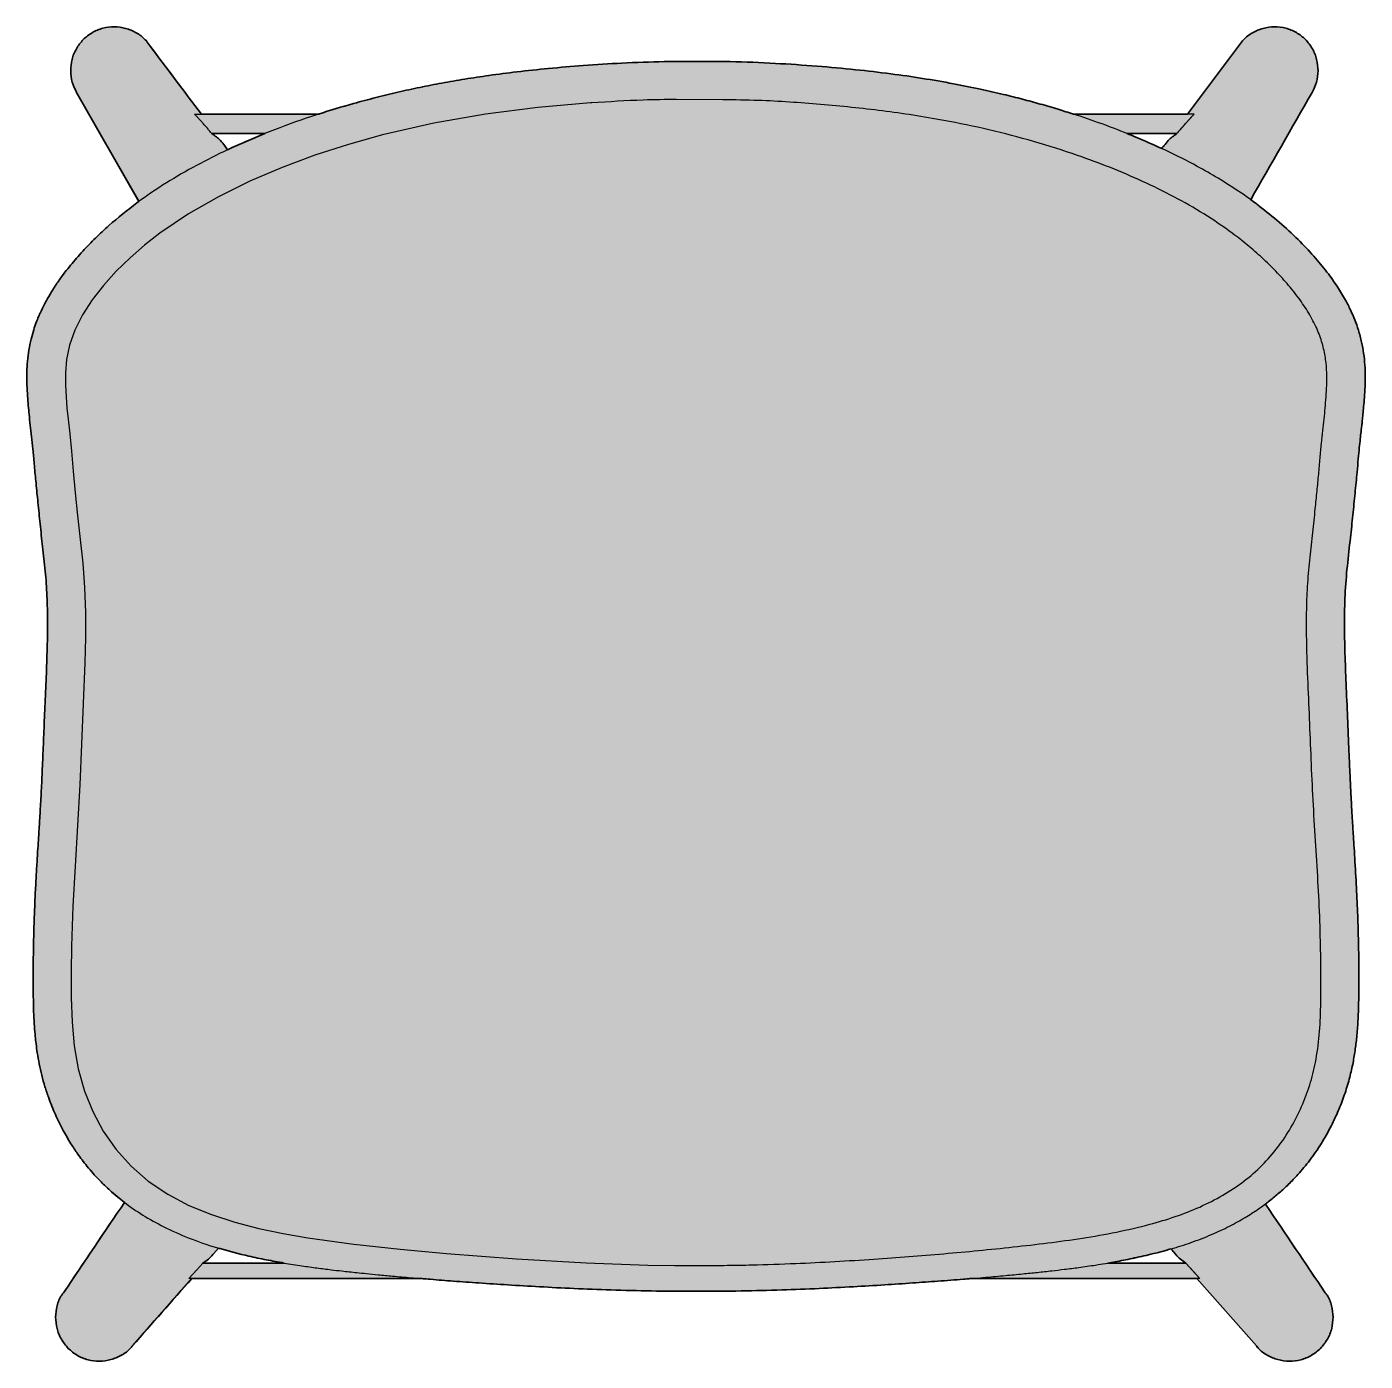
# Model space of a CAD drawing. Header units: millimetres. Extents: x 0 to 1859, y -849 to 923.
# Drawn here: x 175.3 to 638.8, y -848.6 to -386.5 of the extents above; entities that cross this region are included whole.
import ezdxf

# ---------------------------------------------------------------- set-up
doc = ezdxf.new("R2010")
doc.units = ezdxf.units.MM
doc.layers.add('Blocks', color=7, linetype='Continuous')
doc.layers.add('Blocks$Fill', color=7, linetype='Continuous', true_color=0xffffff)
doc.layers.add('Blocks$Inner', color=7, linetype='Continuous', lineweight=25, true_color=0x007f00)
doc.layers.add('Blocks$Outline', color=7, linetype='Continuous', lineweight=35, true_color=0xff3f3f)

# ---------------------------------------------------------------- blocks, each defined once
blk = doc.blocks.new('Hyg Barstool High Top')
at = {"layer": 'Blocks$Fill'}
h = blk.add_hatch(color=256, dxfattribs=at)
h.paths.add_polyline_path([(547.65, 71.6), (550.63, 69.39), (554.14, 66.64), (557.56, 63.78), (560.86, 60.84), (564.05, 57.79), (566.84, 54.93), (569.53, 51.99), (571.85, 49.28), (572.97, 47.9), (574.06, 46.51), (575, 45.26), (575.92, 43.99), (576.81, 42.72), (577.68, 41.43), (578.41, 40.29), (579.12, 39.14), (579.8, 37.99), (580.46, 36.83), (581.36, 35.14), (582.2, 33.44), (582.98, 31.72), (583.69, 30), (584.03, 29.11), (584.36, 28.22), (584.66, 27.33), (584.95, 26.45), (585.27, 25.39), (585.56, 24.34), (585.82, 23.3), (586.06, 22.26), (586.27, 21.3), (586.45, 20.34), (586.61, 19.4), (586.75, 18.46), (586.89, 17.42), (587.01, 16.39), (587.1, 15.37), (587.18, 14.37), (587.24, 13.27), (587.28, 12.2), (587.31, 10.11), (587.27, 7.95), (587.19, 5.87), (586.96, 2.25), (586.24, -5.43), (581.12, -55.24), (580.67, -60.2), (580.35, -65.21), (580.18, -70.23), (580.14, -75.28), (580.3, -85.47), (584.75, -177.51), (585.09, -193.2), (585.03, -206.44), (584.79, -212.84), (584.6, -215.63), (584.36, -218.4), (584.1, -220.74), (583.79, -223.06), (583.41, -225.48), (582.96, -227.89), (582.41, -230.41), (581.79, -232.91), (581.4, -234.32), (580.98, -235.72), (580.54, -237.11), (580.07, -238.5), (579.59, -239.85), (579.08, -241.2), (577.98, -243.88), (576.84, -246.45), (575.6, -248.98), (574.76, -250.59), (573.89, -252.18), (572.97, -253.76), (572.02, -255.31), (571.09, -256.76), (570.13, -258.19), (569.13, -259.61), (568.1, -261), (567.11, -262.28), (566.1, -263.54), (565.05, -264.78), (563.97, -266), (562.39, -267.7), (560.76, -269.35), (559.15, -270.87), (557.5, -272.35), (555.87, -273.73), (554.2, -275.06), (552.73, -276.17), (573.44, -306.88), (573.77, -307.29), (573.93, -307.5), (574.09, -307.71), (574.23, -307.92), (574.36, -308.13), (574.49, -308.35), (574.61, -308.56), (574.72, -308.79), (574.83, -309.01), (574.93, -309.24), (575.03, -309.47), (575.12, -309.7), (575.21, -309.94), (575.29, -310.18), (575.37, -310.42), (575.44, -310.66), (575.51, -310.9), (575.63, -311.39), (575.74, -311.88), (575.83, -312.37), (575.91, -312.86), (575.98, -313.36), (576.19, -315.34), (576.12, -316.34), (576.02, -317.34), (575.96, -317.83), (575.89, -318.32), (575.81, -318.81), (575.76, -319.05), (575.7, -319.3), (575.64, -319.54), (575.58, -319.78), (575.51, -320.02), (575.43, -320.25), (575.35, -320.49), (575.27, -320.73), (575.18, -320.96), (575.09, -321.19), (574.99, -321.42), (574.89, -321.65), (574.68, -322.1), (574.45, -322.55), (574.21, -322.99), (573.95, -323.42), (573.68, -323.84), (573.4, -324.25), (573.1, -324.65), (572.8, -325.04), (572.48, -325.43), (572.14, -325.8), (571.8, -326.16), (571.44, -326.51), (571.07, -326.84), (570.69, -327.17), (570.3, -327.48), (569.9, -327.78), (569.49, -328.06), (569.07, -328.33), (568.65, -328.59), (568.21, -328.83), (567.77, -329.06), (567.31, -329.27), (566.86, -329.47), (566.39, -329.65), (565.92, -329.82), (565.45, -329.97), (564.97, -330.1), (564.48, -330.22), (563.99, -330.33), (563.5, -330.41), (563.01, -330.49), (562.51, -330.54), (562.01, -330.58), (561.51, -330.6), (561.02, -330.61), (560.52, -330.6), (560.02, -330.57), (559.52, -330.53), (559.02, -330.47), (558.53, -330.39), (558.04, -330.3), (557.55, -330.19), (557.07, -330.07), (556.59, -329.93), (556.12, -329.77), (555.66, -329.6), (555.19, -329.41), (554.74, -329.21), (554.29, -329), (553.84, -328.77), (553.4, -328.53), (552.96, -328.28), (552.53, -328.02), (552.32, -327.88), (552.11, -327.74), (551.9, -327.6), (551.7, -327.45), (551.5, -327.3), (551.31, -327.14), (551.12, -326.98), (550.93, -326.82), (550.75, -326.65), (550.57, -326.47), (550.4, -326.29), (550.24, -326.1), (550.08, -325.91), (549.92, -325.71), (549.62, -325.3), (549.62, -325.3), (549.62, -325.3), (549.62, -325.3), (549.62, -325.3), (529.05, -302.01), (450.47, -302.01), (410.06, -304.81), (385.24, -305.92), (355.58, -306.4), (355.58, -306.4), (355.58, -306.4), (326.09, -305.93), (290.34, -304.17), (260.65, -302.01), (180.93, -302.01), (160.36, -325.3), (160.05, -325.71), (159.9, -325.91), (159.73, -326.1), (159.57, -326.29), (159.4, -326.47), (159.23, -326.65), (159.04, -326.82), (158.86, -326.98), (158.67, -327.14), (158.47, -327.3), (158.27, -327.45), (158.07, -327.6), (157.87, -327.74), (157.66, -327.88), (157.45, -328.02), (157.02, -328.28), (156.58, -328.53), (156.14, -328.77), (155.69, -329), (155.24, -329.21), (154.78, -329.41), (154.32, -329.6), (153.85, -329.77), (153.38, -329.93), (152.9, -330.07), (152.42, -330.19), (151.94, -330.3), (151.45, -330.39), (150.95, -330.47), (150.46, -330.53), (149.96, -330.57), (149.46, -330.6), (148.96, -330.61), (148.46, -330.6), (147.96, -330.58), (147.46, -330.54), (146.97, -330.49), (146.47, -330.41), (145.98, -330.33), (145.49, -330.22), (145.01, -330.1), (144.53, -329.97), (144.05, -329.82), (143.58, -329.65), (143.12, -329.47), (142.66, -329.27), (142.21, -329.06), (141.77, -328.83), (141.33, -328.59), (140.9, -328.33), (140.48, -328.06), (140.07, -327.78), (139.67, -327.48), (139.28, -327.17), (138.9, -326.84), (138.53, -326.51), (138.18, -326.16), (137.83, -325.8), (137.5, -325.43), (137.18, -325.04), (136.87, -324.65), (136.58, -324.25), (136.29, -323.84), (136.02, -323.42), (135.77, -322.99), (135.53, -322.55), (135.3, -322.1), (135.08, -321.65), (134.98, -321.42), (134.89, -321.19), (134.79, -320.96), (134.71, -320.73), (134.62, -320.49), (134.54, -320.25), (134.47, -320.02), (134.4, -319.78), (134.33, -319.54), (134.27, -319.3), (134.22, -319.05), (134.17, -318.81), (134.08, -318.32), (134.01, -317.83), (133.95, -317.34), (133.86, -316.34), (133.79, -315.34), (134, -313.36), (134.07, -312.86), (134.14, -312.37), (134.24, -311.88), (134.34, -311.39), (134.46, -310.9), (134.53, -310.66), (134.6, -310.42), (134.68, -310.18), (134.76, -309.94), (134.85, -309.7), (134.94, -309.47), (135.04, -309.24), (135.14, -309.01), (135.25, -308.79), (135.37, -308.56), (135.49, -308.35), (135.62, -308.13), (135.75, -307.92), (135.89, -307.71), (136.04, -307.5), (136.2, -307.29), (136.53, -306.88), (157.63, -275.6), (156.33, -274.59), (155.05, -273.56), (153.8, -272.51), (152.58, -271.42), (151.04, -270), (149.54, -268.53), (148.17, -267.11), (146.84, -265.66), (145.73, -264.38), (144.64, -263.08), (143.77, -261.98), (142.93, -260.88), (141.41, -258.8), (140.23, -257.07), (139.1, -255.31), (137.73, -253.05), (136.45, -250.76), (135.72, -249.38), (135.03, -248), (134.36, -246.6), (133.71, -245.2), (133.09, -243.77), (132.49, -242.33), (131.92, -240.89), (131.38, -239.43), (130.71, -237.49), (130.08, -235.54), (129.52, -233.58), (129, -231.61), (128.53, -229.64), (128.12, -227.66), (127.76, -225.76), (127.45, -223.84), (127.01, -220.69), (126.75, -218.23), (126.45, -214.73), (126.23, -210.67), (126.08, -205.98), (126.02, -193.68), (126.4, -176.72), (130.57, -92.44), (130.9, -82.32), (130.98, -73.4), (130.91, -68.97), (130.74, -64.57), (130.46, -60.24), (124.33, 0.24), (124.07, 3.56), (123.86, 7.48), (123.81, 9.75), (123.82, 10.93), (123.84, 12.13), (123.91, 13.88), (124.05, 15.69), (124.14, 16.66), (124.26, 17.63), (124.39, 18.62), (124.55, 19.61), (124.71, 20.54), (124.89, 21.47), (125.09, 22.4), (125.31, 23.34), (125.73, 24.93), (126.2, 26.53), (126.63, 27.82), (127.09, 29.12), (127.47, 30.11), (127.88, 31.1), (128.61, 32.78), (129.09, 33.78), (129.58, 34.79), (130.25, 36.07), (130.95, 37.35), (131.85, 38.89), (132.79, 40.42), (133.96, 42.2), (135.18, 43.96), (137.02, 46.45), (138.96, 48.9), (141.03, 51.35), (143.18, 53.75), (145.36, 56.06), (147.61, 58.32), (149.9, 60.5), (152.24, 62.63), (154.6, 64.67), (157.01, 66.66), (159.46, 68.6), (162.66, 71.01), (141.05, 108.74), (140.41, 110.06), (140.21, 110.5), (140.02, 110.95), (139.85, 111.4), (139.77, 111.62), (139.69, 111.85), (139.62, 112.08), (139.55, 112.31), (139.49, 112.55), (139.43, 112.79), (139.38, 113.03), (139.33, 113.27), (139.25, 113.76), (139.18, 114.25), (139.13, 114.75), (139, 116.25), (139.07, 117.24), (139.16, 118.24), (139.22, 118.73), (139.29, 119.22), (139.38, 119.71), (139.43, 119.95), (139.48, 120.19), (139.54, 120.43), (139.61, 120.67), (139.68, 120.91), (139.75, 121.15), (139.83, 121.38), (139.91, 121.62), (140, 121.85), (140.09, 122.08), (140.19, 122.31), (140.29, 122.54), (140.5, 122.99), (140.73, 123.43), (140.97, 123.87), (141.23, 124.3), (141.49, 124.72), (141.77, 125.13), (142.07, 125.53), (142.37, 125.92), (142.69, 126.3), (143.02, 126.67), (143.36, 127.03), (143.72, 127.38), (144.09, 127.72), (144.46, 128.04), (144.85, 128.35), (145.25, 128.65), (145.66, 128.93), (146.08, 129.2), (146.5, 129.46), (146.94, 129.7), (147.38, 129.93), (147.83, 130.14), (148.29, 130.34), (148.75, 130.52), (149.22, 130.69), (149.69, 130.84), (150.17, 130.97), (150.65, 131.09), (151.14, 131.2), (151.63, 131.28), (152.12, 131.35), (152.62, 131.41), (153.11, 131.45), (153.61, 131.47), (154.11, 131.48), (154.61, 131.47), (155.1, 131.44), (155.6, 131.4), (156.09, 131.34), (156.58, 131.26), (157.07, 131.17), (157.56, 131.06), (158.04, 130.94), (158.51, 130.8), (158.99, 130.64), (159.45, 130.47), (159.91, 130.28), (160.37, 130.08), (160.82, 129.87), (161.26, 129.64), (161.7, 129.4), (162.13, 129.15), (162.55, 128.88), (162.97, 128.6), (163.17, 128.46), (163.37, 128.31), (163.57, 128.16), (163.76, 128), (163.95, 127.84), (164.14, 127.68), (164.32, 127.51), (164.5, 127.34), (164.67, 127.16), (164.84, 126.98), (165.02, 126.77), (165.2, 126.56), (165.37, 126.34), (165.54, 126.12), (166.19, 125.22), (184.25, 101.24), (224.86, 101.24), (230.89, 103.13), (236.97, 104.91), (244.67, 106.97), (252.33, 108.83), (259.97, 110.5), (267.57, 111.98), (275.46, 113.35), (283.86, 114.62), (293.5, 115.86), (304.39, 117.03), (316.53, 118.06), (329.92, 118.89), (344.55, 119.42), (355.56, 119.49), (355.56, 119.48), (367.44, 119.4), (375.25, 119.17), (383.05, 118.8), (397.52, 117.84), (410.84, 116.62), (423.01, 115.19), (434.02, 113.61), (444.72, 111.76), (454.05, 109.88), (462.01, 108.07), (468.64, 106.4), (474.75, 104.74), (480.98, 102.9), (486.26, 101.24), (525.73, 101.24), (543.78, 125.22), (544.43, 126.12), (544.6, 126.34), (544.77, 126.56), (544.95, 126.77), (545.13, 126.98), (545.3, 127.16), (545.48, 127.34), (545.65, 127.51), (545.84, 127.68), (546.02, 127.84), (546.21, 128), (546.41, 128.16), (546.6, 128.31), (546.8, 128.46), (547.01, 128.6), (547.42, 128.88), (547.84, 129.15), (548.28, 129.4), (548.71, 129.64), (549.16, 129.87), (549.61, 130.08), (550.06, 130.28), (550.52, 130.47), (550.99, 130.64), (551.46, 130.8), (551.94, 130.94), (552.42, 131.06), (552.9, 131.17), (553.39, 131.26), (553.88, 131.34), (554.38, 131.4), (554.87, 131.44), (555.37, 131.47), (555.87, 131.48), (556.36, 131.47), (556.86, 131.45), (557.36, 131.41), (557.85, 131.35), (558.34, 131.28), (558.83, 131.2), (559.32, 131.09), (559.8, 130.97), (560.28, 130.84), (560.76, 130.69), (561.22, 130.52), (561.69, 130.34), (562.14, 130.14), (562.59, 129.93), (563.04, 129.7), (563.47, 129.46), (563.9, 129.2), (564.31, 128.93), (564.72, 128.65), (565.12, 128.35), (565.51, 128.04), (565.89, 127.72), (566.25, 127.38), (566.61, 127.03), (566.95, 126.67), (567.28, 126.3), (567.6, 125.92), (567.91, 125.53), (568.2, 125.13), (568.48, 124.72), (568.75, 124.3), (569, 123.87), (569.25, 123.43), (569.47, 122.99), (569.68, 122.54), (569.78, 122.31), (569.88, 122.08), (569.97, 121.85), (570.06, 121.62), (570.14, 121.38), (570.22, 121.15), (570.3, 120.91), (570.37, 120.67), (570.43, 120.43), (570.49, 120.19), (570.54, 119.95), (570.59, 119.71), (570.68, 119.22), (570.75, 118.73), (570.81, 118.24), (570.9, 117.24), (570.97, 116.25), (570.89, 115.25), (570.85, 114.75), (570.79, 114.25), (570.72, 113.76), (570.64, 113.27), (570.6, 113.03), (570.54, 112.79), (570.49, 112.55), (570.42, 112.31), (570.36, 112.08), (570.28, 111.85), (570.21, 111.62), (570.13, 111.4), (569.95, 110.95), (569.76, 110.5), (569.56, 110.06), (568.92, 108.74)], flags=0)
h.paths.add_polyline_path([(504.86, 94.5), (512.37, 91.35), (516.84, 89.33), (517.62, 90.21), (518.33, 91.17), (518.51, 91.4), (518.7, 91.63), (518.89, 91.85), (519.09, 92.07), (519.25, 92.24), (519.42, 92.41), (519.59, 92.58), (519.77, 92.74), (520.13, 93.05), (520.5, 93.36), (520.88, 93.65), (522.06, 94.5)], flags=0)
h.paths.add_polyline_path([(193.34, 88.89), (199.76, 91.79), (206.26, 94.5), (187.92, 94.5), (189.09, 93.65), (189.47, 93.36), (189.84, 93.05), (190.21, 92.74), (190.38, 92.58), (190.55, 92.41), (190.72, 92.24), (190.89, 92.07), (191.09, 91.85), (191.28, 91.63), (191.46, 91.4), (191.65, 91.17), (192.35, 90.21)], flags=0)
h.paths.add_polyline_path([(212.86, -296.61), (206.74, -295.49), (200.66, -294.21), (195.64, -292.98), (190.66, -291.61), (190.18, -291.46), (188.43, -293.41), (188.26, -293.64), (188.18, -293.76), (188.09, -293.87), (188, -293.98), (187.91, -294.09), (187.82, -294.19), (187.72, -294.3), (187.52, -294.5), (187.32, -294.7), (187.11, -294.89), (186.89, -295.08), (186.67, -295.26), (186.45, -295.44), (186.22, -295.61), (185.75, -295.95), (184.79, -296.61)], flags=0)
h.paths.add_polyline_path([(520.03, -291.73), (516.58, -292.7), (513.1, -293.58), (509.87, -294.34), (506.63, -295.04), (500.7, -296.18), (498.26, -296.61), (525.18, -296.61), (524.22, -295.95), (523.76, -295.61), (523.53, -295.44), (523.3, -295.26), (523.08, -295.08), (522.86, -294.89), (522.65, -294.7), (522.45, -294.5), (522.25, -294.3), (522.16, -294.19), (522.06, -294.09), (521.97, -293.98), (521.88, -293.87), (521.8, -293.76), (521.65, -293.56), (521.62, -293.53), (521.61, -293.51), (521.6, -293.5), (521.59, -293.49), (521.57, -293.47), (521.56, -293.46), (521.55, -293.45), (521.53, -293.44), (521.52, -293.43), (521.52, -293.43)], flags=0)
at = {"layer": 'Blocks$Inner'}
for p, q in [((568.92, 108.74), (547.61, 71.54)), ((364.82, 106.22), (348.85, 106.3)), ((181.89, 101.24), (225.04, 101.24)), ((528.09, 101.24), (486.23, 101.24)), ((187.92, 94.5), (206.37, 94.5)), ((522.06, 94.5), (504.73, 94.5)), ((193.38, 88.84), (192.35, 90.21)), ((520.03, -291.73), (521.52, -293.43)), ((212.87, -296.61), (184.79, -296.61)), ((530.03, -302.01), (450.41, -302.01)), ((354.96, -306.4), (355.58, -306.4)), ((355.54, -306.4), (356.16, -306.4))]:
    blk.add_line(p, q, dxfattribs=at)
for points in [[(184.25, 101.24), (166.19, 125.22)], [(525.73, 101.24), (543.78, 125.22)], [(141.05, 108.74), (162.67, 70.98)], [(319.49, 105.11), (319.02, 105.09), (300.79, 103.48), (282.67, 101.19), (264.72, 98.07), (246.99, 94.01), (235.22, 90.73), (223.6, 86.97), (212.19, 82.74), (201.03, 77.98), (190.19, 72.64), (179.76, 66.67), (169.89, 59.98), (164.59, 55.83), (159.55, 51.44), (154.8, 46.8), (150.4, 41.94), (146.43, 36.88), (143.04, 31.68), (140.39, 26.43), (138.58, 21.26), (137.56, 16.3), (137.18, 11.64), (137.2, 7.32), (137.42, 3.29), (137.72, -0.55), (138.09, -4.35), (138.66, -9.53), (139.26, -15.53), (139.87, -22.4), (140.58, -29.86), (141.39, -37.76), (142.27, -46.06), (143.16, -54.24), (143.84, -62.74), (144.15, -71.38), (144.14, -80.06), (143.92, -88.73), (143.35, -102.82), (142.77, -116.9), (142.16, -131), (141.39, -145.1), (140.51, -159.14), (139.77, -173.08), (139.32, -186.9), (139.2, -195.82), (139.22, -204.61), (139.47, -213.17), (140.18, -221.44), (141.58, -229.41), (143.8, -237.1), (146.68, -244.14), (150.3, -250.9), (154.7, -257.26), (159.89, -263.07), (165.86, -268.24), (172.63, -272.8), (179.96, -276.65), (187.72, -279.85), (195.82, -282.46), (204.13, -284.61), (212.61, -286.4), (221.18, -287.88), (237.08, -290.06), (253.12, -291.82), (269.19, -293.33), (293.36, -295.2), (317.55, -296.6), (338.85, -297.31), (348.22, -297.44), (352.35, -297.47), (353.97, -297.47), (355.59, -297.47)], [(516.82, 89.3), (517.62, 90.21)], [(157.65, -275.57), (136.53, -306.88)], [(552.71, -276.15), (573.44, -306.88)], [(188.43, -293.41), (190.19, -291.45)], [(260.7, -302.01), (179.95, -302.01), (182.66, -298.99), (184.79, -296.61), (182.66, -298.99), (179.95, -302.01)], [(525.18, -296.61), (527.9, -299.63), (530.03, -302.01), (527.31, -298.99), (525.18, -296.61), (498.13, -296.61)], [(160.36, -325.3), (180.93, -302.01)], [(529.05, -302.01), (549.62, -325.3)]]:
    blk.add_lwpolyline(points, dxfattribs=at)
for points, knots in [([(166.19, 125.22), (165.77, 125.83), (164.57, 127.52), (161.76, 129.53), (158.09, 131.11), (154.11, 131.65), (150.13, 131.14), (146.42, 129.61), (143.24, 127.16), (140.83, 123.96), (139.27, 120.23), (139.09, 117.58), (139, 116.25)], [30.020701, 30.020701, 30.020701, 30.020701, 30.079179, 30.183783, 30.288394, 30.393018, 30.497637, 30.60223, 30.706812, 30.811396, 30.915997, 31.020701, 31.020701, 31.020701, 31.020701]), ([(543.78, 125.22), (544.21, 125.83), (545.41, 127.52), (548.21, 129.53), (551.88, 131.11), (555.87, 131.65), (559.85, 131.14), (563.56, 129.61), (566.74, 127.16), (569.14, 123.96), (570.71, 120.23), (570.88, 117.58), (570.97, 116.25)], [0, 0, 0, 0, 0.0584752, 0.1630788, 0.2676901, 0.3723147, 0.476934, 0.5815279, 0.6861099, 0.7906943, 0.895296, 1, 1, 1, 1]), ([(355.56, 119.49), (351.89, 119.48), (343.34, 119.48), (330.32, 118.96), (316.94, 118.14), (304.8, 117.11), (293.9, 115.95), (284.26, 114.71), (275.62, 113.4), (267.65, 112.02), (259.94, 110.52), (252.3, 108.85), (244.63, 106.99), (234.6, 104.3), (222.24, 100.51), (207.63, 95.21), (194.36, 89.52), (182.49, 83.56), (171.98, 77.48), (161.78, 70.57), (153.7, 64.05), (147.56, 58.34), (143.11, 53.76), (138.93, 48.97), (135.49, 44.49), (132.87, 40.61), (131.03, 37.54), (129.66, 34.98), (128.65, 32.89), (127.82, 31), (126.99, 28.91), (126.1, 26.32), (125.21, 23.13), (124.48, 19.49), (124.01, 15.72), (123.78, 11.62), (123.83, 7.55), (124.05, 3.65), (124.31, 0.3), (124.62, -3.03), (124.99, -6.52), (125.45, -10.37), (125.91, -14.75), (126.38, -19.93), (126.92, -25.87), (127.57, -32.47), (128.32, -39.72), (129.14, -47.6), (130.13, -55.94), (130.82, -64.58), (131.03, -73.4), (130.93, -82.69), (130.59, -92.49), (130.13, -102.55), (129.73, -112.2), (129.37, -121.11), (129.02, -129.19), (128.7, -135.45), (128.44, -140.07), (128.25, -143.25), (128.07, -146.27), (127.86, -149.51), (127.62, -153.36), (127.33, -158.09), (126.99, -163.72), (126.66, -170.03), (126.36, -177.51), (126.13, -185.44), (126.01, -193.34), (126, -200.07), (126.06, -205.72), (126.2, -210.49), (126.43, -214.56), (126.7, -217.89), (127.03, -220.93), (127.46, -224.08), (128.1, -227.73), (128.97, -231.63), (130.05, -235.56), (131.57, -240.1), (133.63, -245.2), (136.23, -250.5), (138.86, -255.02), (141.08, -258.37), (142.95, -260.94), (144.75, -263.24), (146.93, -265.81), (149.57, -268.61), (153.3, -272.17), (158.32, -276.27), (164.87, -280.67), (172.49, -284.82), (181.14, -288.55), (190.69, -291.74), (199.3, -293.95), (206.76, -295.53), (212.9, -296.64), (218.78, -297.56), (224.22, -298.31), (228.84, -298.89), (232.54, -299.31), (235.49, -299.64), (238.33, -299.94), (241.65, -300.28), (245.78, -300.69), (250.92, -301.17), (256.99, -301.71), (263.99, -302.29), (271.84, -302.9), (280.74, -303.54), (290.69, -304.21), (301.63, -304.86), (313.54, -305.47), (326.43, -305.97), (340.35, -306.33), (349.98, -306.38), (354.96, -306.4)], [0, 0, 0, 0, 0.0134741, 0.0314054, 0.0478301, 0.0627492, 0.0761626, 0.0880733, 0.0984797, 0.1082989, 0.1177959, 0.1273872, 0.1370689, 0.1468496, 0.1656292, 0.184744, 0.2041889, 0.2189931, 0.2339991, 0.2492959, 0.2649257, 0.2728751, 0.2809201, 0.2890849, 0.2970756, 0.3026142, 0.3073306, 0.3112027, 0.3142099, 0.3167208, 0.3196694, 0.3235519, 0.3283632, 0.3340987, 0.3403387, 0.3462844, 0.3545773, 0.3621235, 0.3689369, 0.3752342, 0.383597, 0.391883, 0.4000924, 0.4087204, 0.4179384, 0.4276728, 0.4378609, 0.4484495, 0.4592165, 0.4701013, 0.4811011, 0.4921197, 0.5045501, 0.5171706, 0.5291253, 0.5400675, 0.5499866, 0.5588885, 0.5631412, 0.5670573, 0.5706345, 0.5742884, 0.5790524, 0.5848569, 0.5917933, 0.5998677, 0.6083015, 0.6196337, 0.6296254, 0.6382504, 0.64549, 0.6516537, 0.6570572, 0.661746, 0.6650684, 0.6693748, 0.6746283, 0.6801463, 0.6857034, 0.6912853, 0.699705, 0.7080225, 0.7150464, 0.7205817, 0.7239709, 0.7276334, 0.732066, 0.7371998, 0.7426146, 0.7520831, 0.7620934, 0.7726171, 0.7847913, 0.7972605, 0.8100131, 0.8176571, 0.8254006, 0.8330285, 0.8395878, 0.845624, 0.8501717, 0.8532979, 0.8565631, 0.8606623, 0.8655981, 0.8718198, 0.8796407, 0.8880098, 0.8976575, 0.9085858, 0.9208025, 0.9343167, 0.9488575, 0.96465, 0.9817008, 1, 1, 1, 1]), ([(139, 116.25), (139.1, 114.91), (139.3, 112.28), (140.47, 109.91), (141.05, 108.74)], [31.020701, 31.020701, 31.020701, 31.020701, 31.527128, 32.020701, 32.020701, 32.020701, 32.020701]), ([(356.16, -306.4), (361.19, -306.38), (370.88, -306.33), (384.89, -305.96), (397.83, -305.46), (409.71, -304.85), (420.52, -304.2), (430.28, -303.55), (439.38, -302.89), (447.81, -302.24), (455.61, -301.58), (462.44, -300.97), (468.4, -300.39), (473.75, -299.84), (478.58, -299.32), (483.35, -298.76), (488.41, -298.11), (494.26, -297.28), (500.45, -296.26), (506.83, -295.03), (513.31, -293.58), (520.11, -291.77), (527.13, -289.53), (533.89, -286.91), (540.15, -283.99), (545.58, -281), (550.2, -278.04), (554.11, -275.19), (557.58, -272.34), (560.85, -269.32), (564.45, -265.57), (568.28, -260.92), (572.19, -255.24), (575.44, -249.48), (578.07, -243.84), (580.15, -238.48), (581.79, -233.15), (582.99, -227.99), (583.82, -223.15), (584.42, -218.13), (584.84, -212.61), (585.05, -206.43), (585.12, -199.88), (585.11, -193.23), (585, -185.78), (584.77, -177.34), (584.36, -167.7), (583.88, -159.48), (583.48, -153.13), (583.23, -149.12), (583.03, -145.89), (582.88, -143.44), (582.75, -141.17), (582.59, -138.54), (582.4, -135.01), (582.18, -130.61), (581.93, -125.37), (581.44, -113.71), (580.87, -100.33), (580.26, -85.53), (580.08, -75.28), (580.24, -65.17), (581.06, -55.17), (582.16, -45.92), (583.03, -37.51), (583.81, -29.95), (584.42, -23.46), (584.89, -18.23), (585.25, -14.38), (585.57, -11.31), (585.84, -9.01), (586.06, -7.12), (586.26, -5.3), (586.48, -3.19), (586.72, -0.66), (586.97, 2.37), (587.21, 5.94), (587.35, 9.95), (587.24, 14.18), (586.83, 18.28), (586.11, 22.33), (585.08, 26.21), (583.75, 29.96), (582.25, 33.44), (580.27, 37.27), (577.61, 41.67), (573.97, 46.75), (569.43, 52.24), (563.93, 58.03), (557.62, 63.86), (550.75, 69.41), (543.65, 74.48), (536.46, 79.04), (528.11, 83.8), (518.62, 88.6), (508.02, 93.3), (497.63, 97.37), (488.64, 100.5), (481.04, 102.91), (474.81, 104.74), (468.49, 106.46), (461.59, 108.2), (453.62, 110.01), (444.29, 111.89), (433.94, 113.67), (422.64, 115.29), (410.47, 116.71), (397.15, 117.92), (382.68, 118.88), (368.69, 119.47), (359.52, 119.48), (355.56, 119.48)], [0.619452, 0.619452, 0.619452, 0.619452, 0.637899, 0.655057, 0.670916, 0.685484, 0.698756, 0.710738, 0.721437, 0.73231, 0.741805, 0.750215, 0.757541, 0.763821, 0.770001, 0.775412, 0.781524, 0.788777, 0.797185, 0.804612, 0.812781, 0.821708, 0.830664, 0.84011, 0.848748, 0.85655, 0.863498, 0.869581, 0.875055, 0.880777, 0.886796, 0.895292, 0.904415, 0.914125, 0.921702, 0.929526, 0.937494, 0.944521, 0.95116, 0.95749, 0.964939, 0.973382, 0.98194, 0.990445, 0.998886, 1.010156, 1.022111, 1.034743, 1.040645, 1.045608, 1.049579, 1.052567, 1.05469, 1.057951, 1.062287, 1.067701, 1.074193, 1.081593, 1.110637, 1.123451, 1.136025, 1.148547, 1.161136, 1.1738, 1.184431, 1.195234, 1.206119, 1.213626, 1.220231, 1.225993, 1.230992, 1.234459, 1.238217, 1.242813, 1.248258, 1.254567, 1.261761, 1.269611, 1.276945, 1.283572, 1.289468, 1.295798, 1.301092, 1.306221, 1.311332, 1.318395, 1.326445, 1.335518, 1.345617, 1.35671, 1.367862, 1.37872, 1.389289, 1.399571, 1.414455, 1.428719, 1.442447, 1.455664, 1.463853, 1.471837, 1.479611, 1.488001, 1.498029, 1.509699, 1.523005, 1.536638, 1.551644, 1.568021, 1.585777, 1.604908, 1.619452, 1.619452, 1.619452, 1.619452]), ([(570.97, 116.25), (570.87, 114.91), (570.68, 112.28), (569.5, 109.91), (568.92, 108.74)], [1, 1, 1, 1, 1.506422, 2, 2, 2, 2]), ([(348.85, 106.3), (345, 106.25), (335.2, 106.14), (325.42, 105.5), (319.49, 105.11)], [0, 0, 0, 0, 0.3933255, 1, 1, 1, 1]), ([(355.59, -297.47), (356.15, -297.47), (357.28, -297.47), (359.29, -297.47), (362.33, -297.45), (367.65, -297.4), (377.13, -297.22), (394.07, -296.66), (416.22, -295.4), (441.34, -293.45), (461.43, -291.53), (477.44, -289.69), (489.36, -288.06), (501.14, -285.99), (511.89, -283.54), (521.54, -280.64), (530.04, -277.35), (538.05, -273.29), (545.34, -268.45), (551.76, -262.87), (557.19, -256.6), (561.73, -249.75), (565.39, -242.49), (568.24, -234.97), (570.32, -226.72), (571.53, -217.64), (571.96, -207.71), (572, -197.43), (571.86, -185.88), (571.45, -173.1), (570.67, -159.14), (569.75, -145.1), (568.97, -131.01), (568.39, -116.91), (567.83, -102.82), (567.26, -90.36), (566.98, -79.51), (566.98, -70.32), (567.34, -61.17), (568.19, -52.23), (569.18, -43.6), (569.96, -35.98), (570.64, -29.27), (571.21, -23.39), (571.7, -17.83), (572.16, -12.72), (572.63, -8.29), (573.09, -4.36), (573.46, -0.56), (573.76, 3.26), (573.99, 7.24), (574.05, 11.54), (573.71, 16.2), (572.74, 21.19), (570.93, 26.41), (568.24, 31.71), (564.81, 36.93), (560.83, 41.98), (556.41, 46.84), (551.66, 51.48), (546.61, 55.88), (539.97, 61.07), (531.5, 66.78), (521.08, 72.73), (510.25, 78.05), (499.11, 82.79), (486.54, 87.45), (472.52, 91.88), (457.05, 95.9), (439.59, 99.54), (420.11, 102.53), (398.68, 104.69), (380.23, 105.98), (368.93, 106.16), (364.82, 106.22)], [73, 73, 73, 73, 73.002192, 73.004394, 73.007855, 73.014038, 73.025083, 73.044812, 73.08006, 73.11156, 73.143039, 73.158757, 73.174414, 73.189997, 73.205491, 73.217583, 73.229591, 73.241524, 73.253401, 73.264812, 73.276229, 73.287693, 73.299204, 73.310745, 73.322312, 73.336056, 73.349972, 73.364033, 73.378119, 73.396403, 73.414687, 73.433025, 73.451405, 73.469756, 73.488066, 73.50639, 73.518382, 73.530431, 73.542523, 73.554553, 73.566402, 73.57823, 73.587529, 73.596827, 73.606122, 73.615421, 73.624735, 73.634067, 73.643178, 73.652305, 73.661422, 73.670451, 73.679345, 73.688095, 73.696743, 73.705379, 73.714097, 73.7229, 73.731763, 73.740661, 73.749573, 73.7585, 73.774216, 73.789992, 73.805817, 73.821672, 73.837547, 73.858363, 73.87919, 73.900032, 73.927978, 73.955978, 73.983992, 74, 74, 74, 74]), ([(187.92, 94.5), (187.61, 94.86), (187.01, 95.55), (186.12, 96.58), (185.24, 97.57), (184.38, 98.53), (183.53, 99.46), (182.71, 100.36), (182.16, 100.95), (181.89, 101.24)], [2.709849, 2.709849, 2.709849, 2.709849, 2.866749, 3.018967, 3.166505, 3.309361, 3.447537, 3.581033, 3.709849, 3.709849, 3.709849, 3.709849]), ([(528.09, 101.24), (527.85, 100.99), (527.37, 100.47), (526.65, 99.69), (525.92, 98.89), (525.17, 98.06), (524.41, 97.2), (523.64, 96.33), (522.85, 95.42), (522.32, 94.81), (522.06, 94.5)], [0, 0, 0, 0, 0.112458, 0.228499, 0.348123, 0.471331, 0.598122, 0.728498, 0.862457, 1, 1, 1, 1]), ([(522.06, 94.5), (522.36, 94.86), (522.96, 95.55), (523.86, 96.58), (524.74, 97.57), (525.6, 98.53), (526.44, 99.46), (527.27, 100.36), (527.82, 100.95), (528.09, 101.24)], [1, 1, 1, 1, 1.15697, 1.309234, 1.456795, 1.599652, 1.737804, 1.871254, 2, 2, 2, 2]), ([(192.35, 90.21), (191.89, 90.85), (190.67, 92.54), (188.97, 93.75), (187.92, 94.5)], [1.709849, 1.709849, 1.709849, 1.709849, 2.092128, 2.709849, 2.709849, 2.709849, 2.709849]), ([(517.62, 90.21), (518.09, 90.85), (519.3, 92.54), (521.01, 93.75), (522.06, 94.5)], [0, 0, 0, 0, 0.382279, 1, 1, 1, 1]), ([(184.79, -296.61), (186.08, -295.74), (187.45, -294.81), (188.38, -293.49), (188.43, -293.41)], [28.079119, 28.079119, 28.079119, 28.079119, 29.018645, 29.079119, 29.079119, 29.079119, 29.079119]), ([(521.52, -293.43), (521.6, -293.49), (522.53, -294.81), (523.9, -295.74), (525.18, -296.61)], [2.255131, 2.255131, 2.255131, 2.255131, 2.315047, 3.255131, 3.255131, 3.255131, 3.255131]), ([(136.53, -306.88), (136.31, -307.15), (135.25, -308.46), (134.16, -311.37), (133.91, -314.02), (133.79, -315.34)], [37.752673, 37.752673, 37.752673, 37.752673, 37.86964, 38.310966, 38.752673, 38.752673, 38.752673, 38.752673]), ([(573.44, -306.88), (573.66, -307.15), (574.72, -308.46), (575.81, -311.37), (576.06, -314.02), (576.19, -315.34)], [0, 0, 0, 0, 0.116968, 0.558294, 1, 1, 1, 1]), ([(133.79, -315.34), (133.88, -316.67), (134.06, -319.34), (135.63, -323.07), (138.05, -326.28), (141.24, -328.74), (144.96, -330.28), (148.96, -330.78), (152.96, -330.25), (156.63, -328.65), (159.17, -326.92), (160.15, -325.57), (160.36, -325.3)], [38.752673, 38.752673, 38.752673, 38.752673, 38.860806, 38.968834, 39.076845, 39.184855, 39.292878, 39.400928, 39.508983, 39.617023, 39.725056, 39.752673, 39.752673, 39.752673, 39.752673]), ([(576.19, -315.34), (576.1, -316.67), (575.92, -319.34), (574.35, -323.07), (571.93, -326.28), (568.73, -328.74), (565.01, -330.28), (561.02, -330.78), (557.01, -330.25), (553.35, -328.65), (550.81, -326.92), (549.82, -325.57), (549.62, -325.3)], [1, 1, 1, 1, 1.108133, 1.216161, 1.324173, 1.432182, 1.540206, 1.648256, 1.756311, 1.864352, 1.972384, 2, 2, 2, 2])]:
    blk.add_open_spline(points, degree=3, knots=knots, dxfattribs=at)
at = {"layer": 'Blocks$Outline'}
for points in [[(525.73, 101.24), (543.78, 125.22)], [(162.66, 71.01), (141.05, 108.74)], [(206.26, 94.5), (187.92, 94.5)], [(190.18, -291.46), (188.43, -293.41)], [(260.65, -302.01), (180.93, -302.01)], [(529.05, -302.01), (450.47, -302.01)], [(549.62, -325.3), (529.05, -302.01)]]:
    blk.add_lwpolyline(points, dxfattribs=at)
for points, knots in [([(141.05, 108.74), (140.47, 109.91), (139.3, 112.28), (139.1, 114.91), (139, 116.25), (139.09, 117.58), (139.27, 120.23), (140.83, 123.96), (143.24, 127.16), (146.42, 129.61), (150.13, 131.14), (154.11, 131.65), (158.09, 131.11), (161.76, 129.53), (164.57, 127.52), (165.77, 125.83), (166.19, 125.22), (172.21, 117.23), (178.23, 109.23), (184.25, 101.24)], [-32.020701, -32.020701, -32.020701, -32.020701, -31.527128, -31.020701, -31.020701, -31.020701, -30.915997, -30.811396, -30.706812, -30.60223, -30.497637, -30.393018, -30.288394, -30.183783, -30.079179, -30.020701, -30.020701, -30.020701, 0, 0, 0, 0]), ([(543.78, 125.22), (544.21, 125.83), (545.41, 127.52), (548.21, 129.53), (551.88, 131.11), (555.87, 131.65), (559.85, 131.14), (563.56, 129.61), (566.74, 127.16), (569.14, 123.96), (570.71, 120.23), (570.88, 117.58), (570.97, 116.25), (570.87, 114.91), (570.68, 112.28), (569.5, 109.91), (568.92, 108.74), (561.83, 96.36), (554.74, 83.98), (547.65, 71.6)], [0, 0, 0, 0, 0.058475, 0.163079, 0.26769, 0.372315, 0.476934, 0.581528, 0.68611, 0.790694, 0.895296, 1, 1, 1, 1.506422, 2, 2, 2, 44.80069, 44.80069, 44.80069, 44.80069]), ([(224.86, 101.24), (228.87, 102.54), (235.45, 104.53), (244.63, 106.99), (252.3, 108.85), (259.94, 110.52), (267.65, 112.02), (275.62, 113.4), (284.26, 114.71), (293.9, 115.95), (304.8, 117.11), (316.94, 118.14), (330.32, 118.96), (343.34, 119.48), (351.89, 119.48), (355.56, 119.49)], [-0.162406, -0.162406, -0.162406, -0.162406, -0.1468496, -0.1370689, -0.1273872, -0.1177959, -0.1082989, -0.0984797, -0.0880733, -0.0761626, -0.0627492, -0.0478301, -0.0314054, -0.0134741, -0.0000001, -0.0000001, -0.0000001, -0.0000001]), ([(355.56, 119.49), (355.56, 119.49), (355.56, 119.48), (355.56, 119.48), (355.56, 119.48)], [0.087886002, 0.087886002, 0.087886002, 0.087886002, 0.089332236, 0.089332317, 0.089332317, 0.089332317, 0.089332317]), ([(355.56, 119.48), (359.52, 119.48), (368.69, 119.47), (382.68, 118.88), (397.15, 117.92), (410.47, 116.71), (422.64, 115.29), (433.94, 113.67), (444.29, 111.89), (453.62, 110.01), (461.59, 108.2), (468.49, 106.46), (474.81, 104.74), (480.68, 103.01), (484.51, 101.81), (486.26, 101.24)], [-1.6194522, -1.6194522, -1.6194522, -1.6194522, -1.604908, -1.5857774, -1.5680214, -1.5516439, -1.5366384, -1.5230055, -1.5096991, -1.4980286, -1.4880012, -1.4796112, -1.4718366, -1.4638534, -1.4570476, -1.4570476, -1.4570476, -1.4570476]), ([(187.92, 94.5), (188.97, 93.75), (190.67, 92.54), (191.89, 90.85), (192.35, 90.21), (192.68, 89.77), (193.01, 89.33), (193.34, 88.89)], [-2.709849, -2.709849, -2.709849, -2.709849, -2.092128, -1.709849, -1.709849, -1.709849, -0.06047, -0.06047, -0.06047, -0.06047]), ([(504.86, 94.5), (505.86, 94.1), (509.89, 92.45), (513.87, 90.7), (516.84, 89.33)], [-1.4327032, -1.4327032, -1.4327032, -1.4327032, -1.42871861, -1.41660384, -1.41660384, -1.41660384, -1.41660384]), ([(516.84, 89.33), (517.1, 89.62), (517.36, 89.92), (517.62, 90.21), (518.09, 90.85), (519.3, 92.54), (521.01, 93.75), (522.06, 94.5), (516.32, 94.5), (510.59, 94.5), (504.86, 94.5)], [-1.213404, -1.213404, -1.213404, -1.213404, 0, 0, 0, 0.382279, 1, 1, 1, 18.196489, 18.196489, 18.196489, 18.196489]), ([(157.63, -275.6), (155.88, -274.27), (153.11, -271.98), (149.57, -268.61), (146.93, -265.81), (144.75, -263.24), (142.95, -260.94), (141.08, -258.37), (138.86, -255.02), (136.23, -250.5), (133.63, -245.2), (131.57, -240.1), (130.05, -235.56), (128.97, -231.63), (128.1, -227.73), (127.46, -224.08), (127.03, -220.93), (126.7, -217.89), (126.43, -214.56), (126.2, -210.49), (126.06, -205.72), (126, -200.07), (126.01, -193.34), (126.13, -185.44), (126.36, -177.51), (126.66, -170.03), (126.99, -163.72), (127.33, -158.09), (127.62, -153.36), (127.86, -149.51), (128.07, -146.27), (128.25, -143.25), (128.44, -140.07), (128.7, -135.45), (129.02, -129.19), (129.37, -121.11), (129.73, -112.2), (130.13, -102.55), (130.59, -92.49), (130.93, -82.69), (131.03, -73.4), (130.82, -64.58), (130.13, -55.94), (129.14, -47.6), (128.32, -39.72), (127.57, -32.47), (126.92, -25.87), (126.38, -19.93), (125.91, -14.75), (125.45, -10.37), (124.99, -6.52), (124.62, -3.03), (124.31, 0.3), (124.05, 3.65), (123.83, 7.55), (123.78, 11.62), (124.01, 15.72), (124.48, 19.49), (125.21, 23.13), (126.1, 26.32), (126.99, 28.91), (127.82, 31), (128.65, 32.89), (129.66, 34.98), (131.03, 37.54), (132.87, 40.61), (135.49, 44.49), (138.93, 48.97), (143.11, 53.76), (147.56, 58.34), (153.7, 64.05), (158.82, 68.19), (162.42, 70.84), (162.66, 71.01)], [-0.7510284, -0.7510284, -0.7510284, -0.7510284, -0.7426146, -0.7371998, -0.732066, -0.7276334, -0.7239709, -0.7205817, -0.7150464, -0.7080225, -0.699705, -0.6912853, -0.6857034, -0.6801463, -0.6746283, -0.6693748, -0.6650684, -0.661746, -0.6570572, -0.6516537, -0.64549, -0.6382504, -0.6296254, -0.6196337, -0.6083015, -0.5998677, -0.5917933, -0.5848569, -0.5790524, -0.5742884, -0.5706345, -0.5670573, -0.5631412, -0.5588885, -0.5499866, -0.5400675, -0.5291253, -0.5171706, -0.5045501, -0.4921197, -0.4811011, -0.4701013, -0.4592165, -0.4484495, -0.4378609, -0.4276728, -0.4179384, -0.4087204, -0.4000924, -0.391883, -0.383597, -0.3752342, -0.3689369, -0.3621235, -0.3545773, -0.3462844, -0.3403387, -0.3340987, -0.3283632, -0.3235519, -0.3196694, -0.3167208, -0.3142099, -0.3112027, -0.3073306, -0.3026142, -0.2970756, -0.2890849, -0.2809201, -0.2728751, -0.2649257, -0.2492959, -0.2482187, -0.2482187, -0.2482187, -0.2482187]), ([(547.65, 71.6), (548.65, 70.88), (552.04, 68.37), (557.62, 63.86), (563.93, 58.03), (569.43, 52.24), (573.97, 46.75), (577.61, 41.67), (580.27, 37.27), (582.25, 33.44), (583.75, 29.96), (585.08, 26.21), (586.11, 22.33), (586.83, 18.28), (587.24, 14.18), (587.35, 9.95), (587.21, 5.94), (586.97, 2.37), (586.72, -0.66), (586.48, -3.19), (586.26, -5.3), (586.06, -7.12), (585.84, -9.01), (585.57, -11.31), (585.25, -14.38), (584.89, -18.23), (584.42, -23.46), (583.81, -29.95), (583.03, -37.51), (582.16, -45.92), (581.06, -55.17), (580.24, -65.17), (580.08, -75.28), (580.26, -85.53), (580.87, -100.33), (581.44, -113.71), (581.93, -125.37), (582.18, -130.61), (582.4, -135.01), (582.59, -138.54), (582.75, -141.17), (582.88, -143.44), (583.03, -145.89), (583.23, -149.12), (583.48, -153.13), (583.88, -159.48), (584.36, -167.7), (584.77, -177.34), (585, -185.78), (585.11, -193.23), (585.12, -199.88), (585.05, -206.43), (584.84, -212.61), (584.42, -218.13), (583.82, -223.15), (582.99, -227.99), (581.79, -233.15), (580.15, -238.48), (578.07, -243.84), (575.44, -249.48), (572.19, -255.24), (568.28, -260.92), (564.45, -265.57), (560.85, -269.32), (557.58, -272.34), (554.85, -274.57), (553.23, -275.81), (552.73, -276.17)], [-1.3724913, -1.3724913, -1.3724913, -1.3724913, -1.3678617, -1.3567102, -1.3456171, -1.335518, -1.3264455, -1.3183952, -1.3113319, -1.3062209, -1.3010917, -1.2957981, -1.2894679, -1.2835716, -1.2769447, -1.2696106, -1.2617607, -1.2545665, -1.2482578, -1.2428125, -1.2382169, -1.2344591, -1.2309924, -1.2259934, -1.2202308, -1.2136261, -1.2061193, -1.195234, -1.184431, -1.1737999, -1.1611359, -1.1485465, -1.1360254, -1.1234508, -1.1106366, -1.0815931, -1.0741925, -1.0677013, -1.0622874, -1.0579505, -1.0546904, -1.0525674, -1.0495791, -1.0456075, -1.0406449, -1.034743, -1.0221112, -1.0101558, -0.9988858, -0.9904445, -0.9819399, -0.9733823, -0.9649393, -0.9574905, -0.9511598, -0.9445207, -0.9374939, -0.9295262, -0.9217016, -0.9141252, -0.9044145, -0.8952916, -0.8867957, -0.8807771, -0.8750552, -0.8695807, -0.8672248, -0.8672248, -0.8672248, -0.8672248]), ([(180.93, -302.01), (174.07, -309.77), (167.21, -317.54), (160.36, -325.3), (160.15, -325.57), (159.17, -326.92), (156.63, -328.65), (152.96, -330.25), (148.96, -330.78), (144.96, -330.28), (141.24, -328.74), (138.05, -326.28), (135.63, -323.07), (134.06, -319.34), (133.88, -316.67), (133.79, -315.34), (133.91, -314.02), (134.16, -311.37), (135.25, -308.46), (136.31, -307.15), (136.53, -306.88), (143.56, -296.45), (150.6, -286.03), (157.63, -275.6)], [-70.818512, -70.818512, -70.818512, -70.818512, -39.752673, -39.752673, -39.752673, -39.725056, -39.617023, -39.508983, -39.400928, -39.292878, -39.184855, -39.076845, -38.968834, -38.860806, -38.752673, -38.752673, -38.752673, -38.310966, -37.86964, -37.752673, -37.752673, -37.752673, -0.034426, -0.034426, -0.034426, -0.034426]), ([(552.73, -276.17), (559.64, -286.41), (566.54, -296.64), (573.44, -306.88), (573.66, -307.15), (574.72, -308.46), (575.81, -311.37), (576.06, -314.02), (576.19, -315.34), (576.1, -316.67), (575.92, -319.34), (574.35, -323.07), (571.93, -326.28), (568.73, -328.74), (565.01, -330.28), (561.02, -330.78), (557.01, -330.25), (553.35, -328.65), (550.81, -326.92), (549.82, -325.57), (549.62, -325.3), (549.62, -325.3)], [-37.029631, -37.029631, -37.029631, -37.029631, 0, 0, 0, 0.116968, 0.558294, 1, 1, 1, 1.108134, 1.216162, 1.324173, 1.432183, 1.540206, 1.648256, 1.756311, 1.864352, 1.972385, 1.999939, 2, 2, 2, 2]), ([(212.86, -296.61), (210.82, -296.26), (206.73, -295.52), (199.3, -293.95), (193.8, -292.54), (190.34, -291.51), (190.18, -291.46)], [-0.82531493, -0.82531493, -0.82531493, -0.82531493, -0.81765714, -0.81001312, -0.79726046, -0.79664143, -0.79664143, -0.79664143, -0.79664143]), ([(520.03, -291.73), (517.74, -292.4), (513.29, -293.58), (506.83, -295.03), (501.87, -295.98), (499.07, -296.47), (498.26, -296.61)], [-0.8216347, -0.8216347, -0.8216347, -0.8216347, -0.81278113, -0.80461204, -0.79718452, -0.7941361, -0.7941361, -0.7941361, -0.7941361]), ([(525.18, -296.61), (523.9, -295.74), (522.53, -294.81), (521.6, -293.49), (521.52, -293.43), (521.02, -292.86), (520.53, -292.3), (520.03, -291.73)], [-3.255131, -3.255131, -3.255131, -3.255131, -2.315047, -2.255131, -2.255131, -2.255131, -0.001537, -0.001537, -0.001537, -0.001537]), ([(188.43, -293.41), (188.38, -293.49), (187.45, -294.81), (186.08, -295.74), (184.79, -296.61), (194.15, -296.61), (203.51, -296.61), (212.86, -296.61)], [-29.079119, -29.079119, -29.079119, -29.079119, -29.018645, -28.079119, -28.079119, -28.079119, -0.004872, -0.004872, -0.004872, -0.004872]), ([(355.58, -306.4), (355.57, -306.4), (355.36, -306.4), (355.15, -306.4), (354.96, -306.4), (349.98, -306.38), (340.35, -306.33), (326.43, -305.97), (313.54, -305.47), (301.63, -304.86), (290.69, -304.21), (280.74, -303.54), (271.84, -302.9), (265.26, -302.39), (261.65, -302.09), (260.65, -302.01)], [-1.6194525, -1.6194525, -1.6194525, -1.6194525, -1.5849635, -1, -1, -1, -0.9817008, -0.96465, -0.9488575, -0.9343167, -0.9208025, -0.9085858, -0.8976575, -0.8880098, -0.8843277, -0.8843277, -0.8843277, -0.8843277]), ([(450.47, -302.01), (449.71, -302.07), (446, -302.38), (439.38, -302.89), (430.28, -303.55), (420.52, -304.2), (409.71, -304.85), (397.83, -305.46), (384.89, -305.96), (370.88, -306.33), (361.19, -306.38), (356.16, -306.4), (355.97, -306.4), (355.77, -306.4), (355.58, -306.4), (355.58, -306.4)], [-0.7351254, -0.7351254, -0.7351254, -0.7351254, -0.7323105, -0.7214372, -0.7107377, -0.6987563, -0.6854841, -0.6709162, -0.6550567, -0.637899, -0.6194525, -0.6194525, -0.6194525, -0.034489, -0.034489, -0.034489, -0.034489, -0.034489])]:
    blk.add_open_spline(points, degree=3, knots=knots, dxfattribs=at)
for points in [[(184.25, 101.24), (197.78, 101.24), (211.32, 101.24), (224.86, 101.24)], [(486.26, 101.24), (499.42, 101.24), (512.57, 101.24), (525.73, 101.24)], [(193.34, 88.89), (197.59, 90.88), (201.9, 92.75), (206.26, 94.5)], [(498.26, -296.61), (507.23, -296.61), (516.21, -296.61), (525.18, -296.61)]]:
    blk.add_open_spline(points, degree=3, dxfattribs=at)

msp = doc.modelspace()

# ---------------------------------------------------------------- block references
at = {"layer": 'Blocks'}
msp.add_blockref('Hyg Barstool High Top', (51.46, -518.02), dxfattribs=at)

doc.saveas('drawing.dxf')
